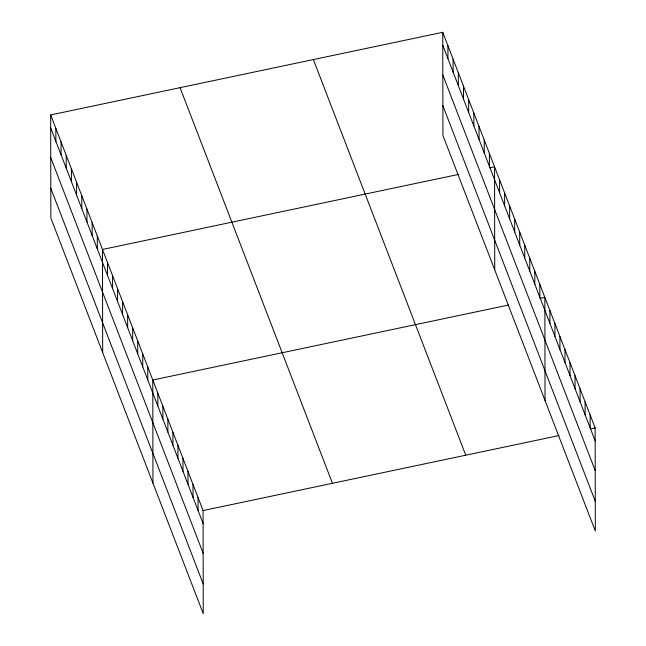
<?xml version="1.0" encoding="UTF-8"?>
<svg xmlns="http://www.w3.org/2000/svg" width="646" height="646" viewBox="0 0 646 646"><rect width="100%" height="100%" fill="white"/><g stroke="black" fill="none" stroke-linecap="round" stroke-linejoin="round"><path stroke-width="0.97" d="M50.671 114.94L203.07 510.574L203.248 613.7L50.856 218.065L50.671 114.94L442.752 32.3L595.144 427.935L595.329 531.06L442.93 135.426L442.752 32.3M458.41 174.436L102.488 249.461L102.666 352.579M489.805 167.815L494.561 166.813L494.747 269.939M508.701 304.993L152.779 380.018L152.957 483.143M540.096 298.379L544.853 297.37L545.038 400.496M203.07 510.574L558.992 435.549M590.387 428.936L595.144 427.935M442.768 45.236L595.168 440.871M442.825 75.001L595.216 470.635M442.873 105.661L595.273 501.296M313.367 59.569L465.758 455.204M180.056 87.67L332.456 483.305M50.695 127.884L203.094 523.51M50.751 157.64L203.143 553.275M50.8 188.309L203.199 583.936M590.113 414.877L590.137 427.813M585.09 401.82L585.106 414.756M580.06 388.763L580.084 401.707M575.029 375.706L575.053 388.65M569.998 362.656L570.022 375.592M564.967 349.599L564.992 362.535M559.945 336.542L559.961 349.478M554.914 323.485L554.938 336.421M549.883 310.427L549.908 323.371M539.822 284.321L539.846 297.257M534.799 271.263L534.815 284.2M529.768 258.206L529.793 271.142M524.738 245.149L524.762 258.085M519.707 232.092L519.731 245.036M514.676 219.042L514.701 231.979M509.654 205.985L509.67 218.921M504.623 192.928L504.647 205.864M499.592 179.871L499.616 192.807M489.385 153.36L489.402 166.305M484.201 139.916L484.225 152.852M479.017 126.463L479.041 139.399M473.841 113.01L473.857 125.946M468.657 99.557L468.681 112.493M463.473 86.104L463.497 99.048M458.297 72.651L458.313 85.595M453.112 59.206L453.137 72.142M447.928 45.753L447.953 58.689M198.039 497.517L198.064 510.461M193.017 484.468L193.033 497.404M187.986 471.41L188.01 484.347M182.955 458.353L182.98 471.289M177.925 445.296L177.949 458.232M172.894 432.239L172.918 445.175M167.871 419.181L167.887 432.126M162.84 406.132L162.865 419.068M157.81 393.075L157.834 406.011M147.748 366.96L147.773 379.896M142.726 353.903L142.742 366.847M137.695 340.846L137.719 353.79M132.664 327.797L132.688 340.733M127.633 314.739L127.658 327.675M122.603 301.682L122.627 314.618M117.58 288.625L117.596 301.561M112.549 275.567L112.574 288.512M107.519 262.51L107.543 275.454M97.312 236.008L97.328 248.944M92.128 222.555L92.152 235.491M86.944 209.102L86.968 222.038M81.767 195.649L81.784 208.593M76.583 182.204L76.608 195.14M71.399 168.751L71.423 181.688M66.215 155.298L66.239 168.235M61.039 141.845L61.063 154.782M55.855 128.393L55.879 141.337"/></g></svg>
